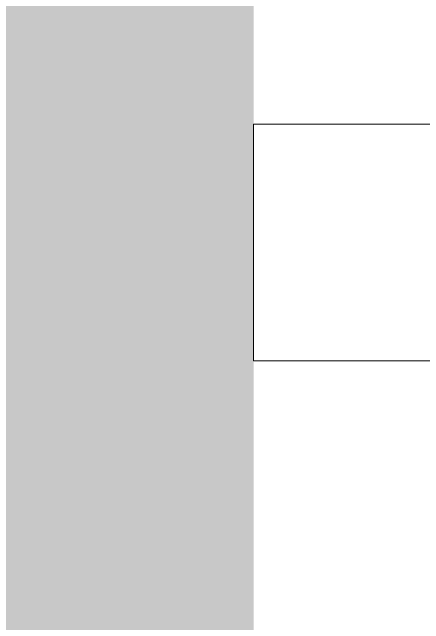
# Model space of a CAD drawing. Header units: millimetres. Extents: x -1113 to 415037, y -3642 to 28069.
# Drawn here: x 4123.683 to 4125.421, y 18332.026 to 18334.61 of the extents above; entities that cross this region are included whole.
import ezdxf

# ---------------------------------------------------------------- set-up
doc = ezdxf.new("R2010")
doc.units = ezdxf.units.MM
doc.layers.add('0) Стена 3.93м', color=3, linetype='Continuous', lineweight=60)
doc.layers.add('A-GLAZ-CWMG', color=7, linetype='Continuous', lineweight=9)
doc.layers.add('A-WALL-FNSH-1', color=9, linetype='Continuous', lineweight=5, true_color=0x808080)

# ---------------------------------------------------------------- blocks, each defined once
blk = doc.blocks.new('Прямоугольный импост - Импост структурный с накладкой - 190мм-V208-Объем проектирования 1 этажа')
at = {"layer": 'A-GLAZ-CWMG'}
blk.add_hatch(color=256, dxfattribs=at).paths.add_polyline_path([(4031.1204, 18375.1221), (4060, 18375.1221), (4060, 18925.1221), (3911.1204, 18925.1221), (3911.1204, 18375.1221), (4006.1204, 18375.1221)])
blk = doc.blocks.new('1floor')
at = {"layer": 'A-WALL-FNSH-1'}
for p, q in [((4681, 18470.1992), (4060, 18470.1992)), ((4060, 18470.1992), (4060, 18469.1992)), ((4060, 18469.1992), (4680, 18469.1992))]:
    blk.add_line(p, q, dxfattribs=at)
at = {"layer": 'A-GLAZ-CWMG'}
blk.add_blockref('Прямоугольный импост - Импост структурный с накладкой - 190мм-V208-Объем проектирования 1 этажа', (0, 0), dxfattribs=at)

msp = doc.modelspace()

# ---------------------------------------------------------------- block references
at = {"layer": '0) Стена 3.93м'}
msp.add_blockref('1floor', (64.7018, -136.0622), dxfattribs=at)

doc.saveas('drawing.dxf')
